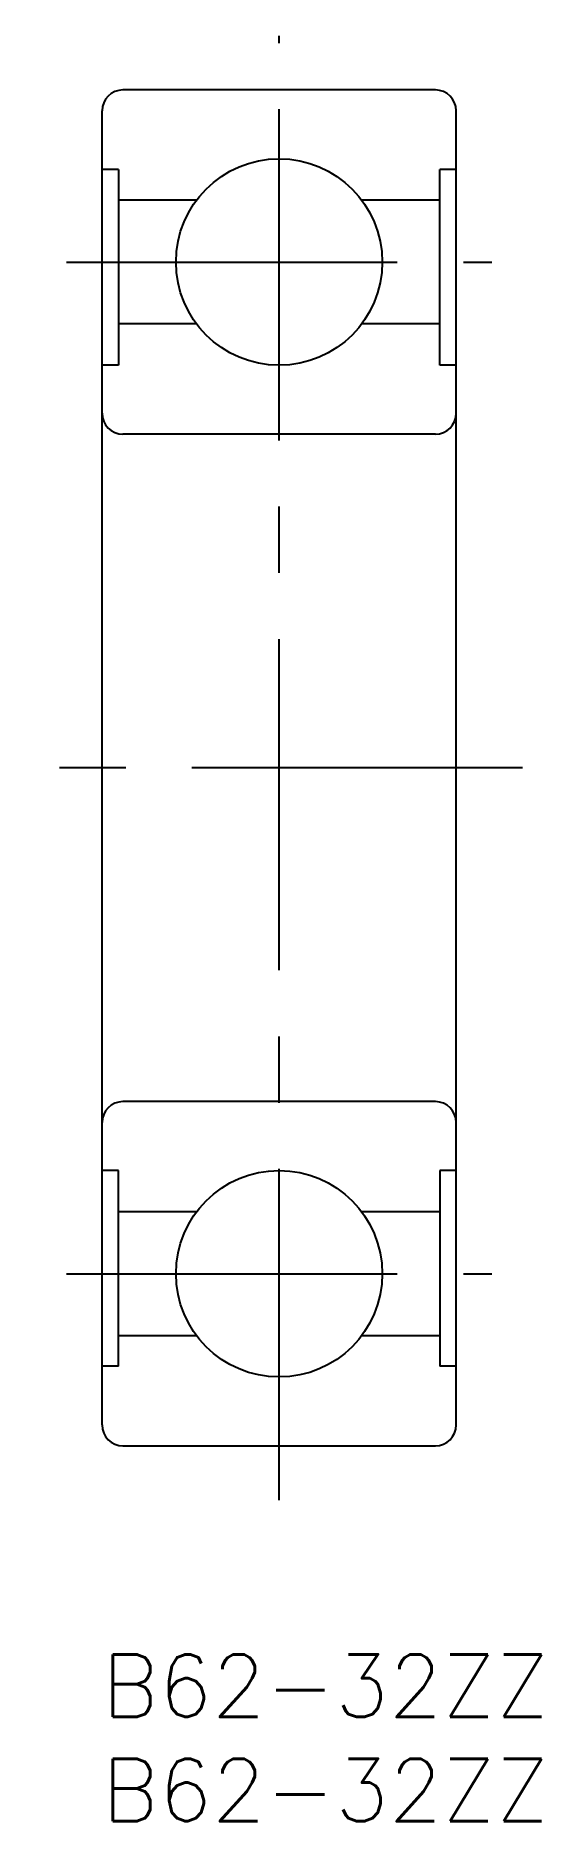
# Model space of a CAD drawing. Extents: x -3.2 to 21.1, y -8 to 77.6.
import ezdxf

# ---------------------------------------------------------------- set-up
doc = ezdxf.new("R2010")
doc.units = 0
doc.header["$LTSCALE"] = 0.5
doc.linetypes.add('CENTER', pattern=[50.8, 31.75, -6.35, 6.35, -6.35])
for name, color, linetype in [('MSM_CENTER', 1, 'CENTER'), ('MSM_CONTINUOUS', 7, 'CONTINUOUS'), ('MSM_PART_NUMBER', 7, 'CONTINUOUS')]:
    doc.layers.add(name, color=color, linetype=linetype)
doc.styles.get("Standard").update_dxf_attribs({"font": 'txt.shx', "height": 3, "bigfont": 'bigfont.shx'})

msp = doc.modelspace()

# ---------------------------------------------------------------- linework, layer by layer
at = {"layer": 'MSM_CENTER'}
for p, q in [((8.5, 7.4), (8.5, 77.6)), ((-1.705, 66.75), (18.705, 66.75)), ((20.188, 42.5), (-3.187, 42.5)), ((-1.705, 18.25), (18.705, 18.25))]:
    msp.add_line(p, q, dxfattribs=at)
at = {"layer": 'MSM_CONTINUOUS'}
for p, q in [((16, 75), (1, 75)), ((0, 11), (0, 74)), ((17, 11), (17, 74)), ((0.782, 71.187), (0, 71.187)), ((0.782, 71.187), (0.782, 61.8)), ((17, 71.187), (16.218, 71.187)), ((16.218, 61.8), (16.218, 71.187)), ((4.54, 69.72), (0.782, 69.72)), ((16.218, 69.72), (12.46, 69.72)), ((4.54, 63.78), (0.782, 63.78)), ((16.218, 63.78), (12.46, 63.78)), ((0.782, 61.8), (0, 61.8)), ((17, 61.8), (16.218, 61.8)), ((16, 58.5), (1, 58.5)), ((16, 26.5), (1, 26.5)), ((0.782, 23.2), (0, 23.2)), ((0.782, 13.813), (0.782, 23.2)), ((17, 23.2), (16.218, 23.2)), ((16.218, 23.2), (16.218, 13.813)), ((4.54, 21.22), (0.782, 21.22)), ((16.218, 21.22), (12.46, 21.22)), ((4.54, 15.28), (0.782, 15.28)), ((16.218, 15.28), (12.46, 15.28)), ((0.782, 13.813), (0, 13.813)), ((17, 13.813), (16.218, 13.813)), ((1, 10), (16, 10))]:
    msp.add_line(p, q, dxfattribs=at)
for centre in [(8.5, 66.75), (8.5, 18.25)]:
    msp.add_circle(centre, 4.95, dxfattribs=at)
for centre, start, end in [((1, 74), 90, 180), ((16, 74), 0, 90), ((1, 59.5), 180, 270), ((16, 59.5), 270, 0), ((1, 25.5), 90, 180), ((16, 25.5), 0, 90), ((1, 11), 180, 270), ((16, 11), 270, 0)]:
    msp.add_arc(centre, 1, start, end, dxfattribs=at)

# ---------------------------------------------------------------- texts
at = {"layer": 'MSM_PART_NUMBER'}
for p in [(0, -3), (0, -8)]:
    msp.add_text('B62-32ZZ', height=3, dxfattribs=at).set_placement(p)

doc.saveas('drawing.dxf')
